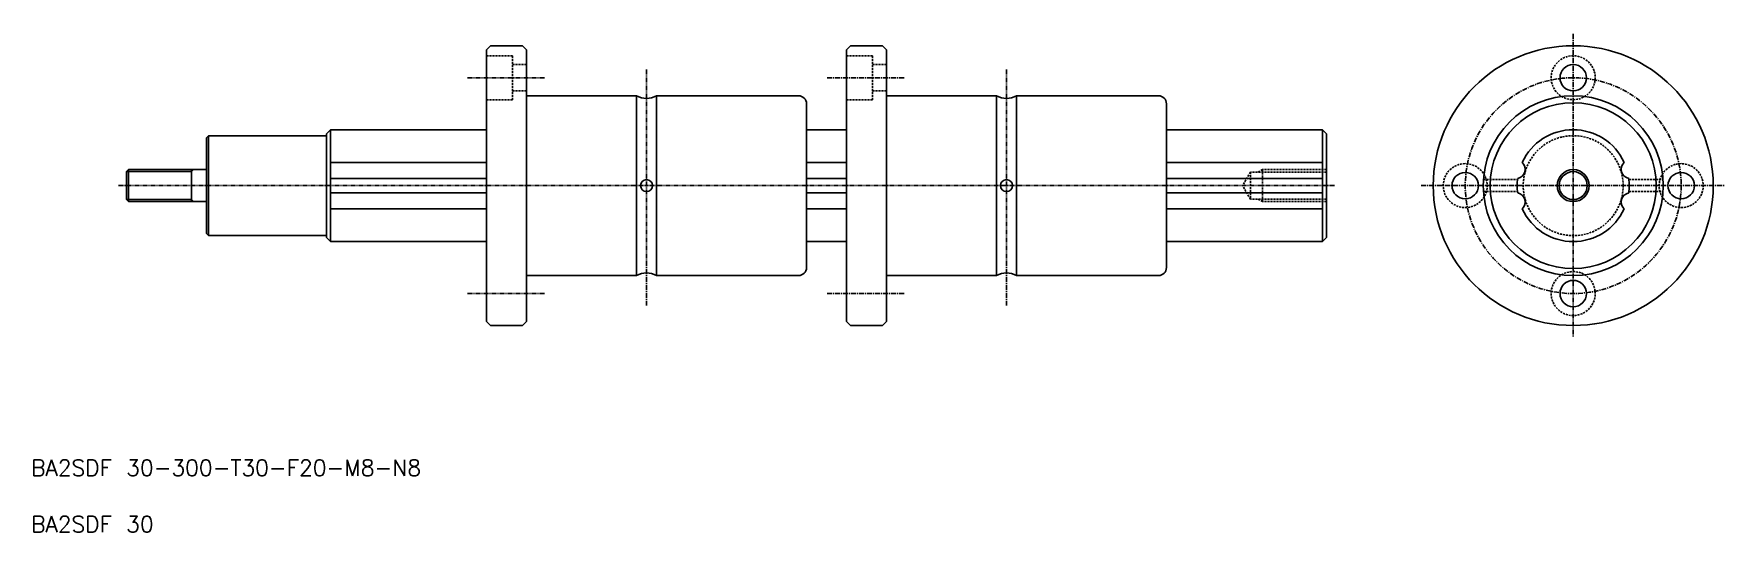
# Model space of a CAD drawing. Extents: x -217 to 206, y 1140 to 1265.
import ezdxf

# ---------------------------------------------------------------- set-up
doc = ezdxf.new("R2010")
doc.units = 0
doc.linetypes.add('CENTER', pattern=[2, 1.25, -0.25, 0.25, -0.25])
doc.linetypes.add('DASHED', pattern=[0.75, 0.5, -0.25])
doc.layers.get('0').update_dxf_attribs({"linetype": 'CONTINUOUS'})
doc.layers.add('CENTER', color=1, linetype='CENTER')
doc.styles.get("Standard").update_dxf_attribs({"font": 'txt.shx', "bigfont": 'bigfont.shx'})

msp = doc.modelspace()

# ---------------------------------------------------------------- linework, layer by layer
at = {"color": 7, "linetype": 'CONTINUOUS'}
for p, q in [((-103.83, 1260.81), (-102.83, 1261.81)), ((-103.83, 1260.81), (-103.83, 1192.81)), ((-102.83, 1261.81), (-94.83, 1261.81)), ((-93.83, 1260.81), (-94.83, 1261.81)), ((-93.83, 1260.81), (-93.83, 1192.81)), ((-13.83, 1260.81), (-12.83, 1261.81)), ((-13.83, 1260.81), (-13.83, 1192.81)), ((-12.83, 1261.81), (-4.83, 1261.81)), ((-3.83, 1260.81), (-4.83, 1261.81)), ((-3.83, 1260.81), (-3.83, 1192.81)), ((-93.83, 1249.31), (-66.33, 1249.31)), ((-66.33, 1249.31), (-66.33, 1204.31)), ((-61.33, 1249.31), (-25.83, 1249.31)), ((-61.33, 1249.31), (-61.33, 1204.31)), ((-3.83, 1249.31), (23.67, 1249.31)), ((23.67, 1249.31), (23.67, 1204.31)), ((28.67, 1249.31), (64.17, 1249.31)), ((28.67, 1249.31), (28.67, 1204.31)), ((-23.83, 1247.31), (-23.83, 1206.31)), ((66.17, 1247.31), (66.17, 1206.31)), ((-173.83, 1238.81), (-173.33, 1239.31)), ((-143.83, 1239.31), (-173.33, 1239.31)), ((-173.33, 1214.31), (-173.33, 1239.31)), ((-143.83, 1239.81), (-142.83, 1240.81)), ((-143.83, 1213.81), (-143.83, 1239.81)), ((-142.83, 1240.81), (-103.83, 1240.81)), ((-142.83, 1212.81), (-142.83, 1240.81)), ((-13.83, 1240.81), (-23.83, 1240.81)), ((105.17, 1240.81), (66.17, 1240.81)), ((106.17, 1239.81), (105.17, 1240.81)), ((105.17, 1212.81), (105.17, 1240.81)), ((106.17, 1213.81), (106.17, 1239.81)), ((-173.83, 1214.81), (-173.83, 1238.81)), ((-193.83, 1230.31), (-193.33, 1230.81)), ((-193.33, 1230.81), (-193.33, 1222.81)), ((-193.33, 1230.81), (-173.83, 1230.81)), ((-177.58, 1230.81), (-177.58, 1222.81)), ((-142.83, 1232.63), (-103.83, 1232.63)), ((-13.83, 1232.63), (-23.83, 1232.63)), ((105.17, 1232.63), (66.17, 1232.63)), ((-193.83, 1223.31), (-193.83, 1230.31)), ((-142.83, 1228.61), (-103.83, 1228.61)), ((-13.83, 1228.61), (-23.83, 1228.61)), ((105.17, 1228.61), (66.17, 1228.61)), ((-193.83, 1223.31), (-193.33, 1222.81)), ((-193.33, 1222.81), (-173.83, 1222.81)), ((-142.83, 1225), (-103.83, 1225)), ((-13.83, 1225), (-23.83, 1225)), ((105.17, 1225), (66.17, 1225)), ((-142.83, 1220.98), (-103.83, 1220.98)), ((-13.83, 1220.98), (-23.83, 1220.98)), ((105.17, 1220.98), (66.17, 1220.98)), ((-173.83, 1214.81), (-173.33, 1214.31)), ((-143.83, 1214.31), (-173.33, 1214.31)), ((-143.83, 1213.81), (-142.83, 1212.81)), ((106.17, 1213.81), (105.17, 1212.81)), ((-142.83, 1212.81), (-103.83, 1212.81)), ((-13.83, 1212.81), (-23.83, 1212.81)), ((105.17, 1212.81), (66.17, 1212.81)), ((-93.83, 1204.31), (-66.33, 1204.31)), ((-61.33, 1204.31), (-25.83, 1204.31)), ((-3.83, 1204.31), (23.67, 1204.31)), ((28.67, 1204.31), (64.17, 1204.31)), ((-103.83, 1192.81), (-102.83, 1191.81)), ((-94.83, 1191.81), (-93.83, 1192.81)), ((-13.83, 1192.81), (-12.83, 1191.81)), ((-4.83, 1191.81), (-3.83, 1192.81)), ((-102.83, 1191.81), (-94.83, 1191.81)), ((-12.83, 1191.81), (-4.83, 1191.81))]:
    msp.add_line(p, q, dxfattribs=at)
at = {"color": 3, "linetype": 'DASHED'}
for p, q in [((-103.83, 1259.31), (-97.33, 1259.31)), ((-97.33, 1259.31), (-97.33, 1248.31)), ((-97.33, 1257.11), (-93.83, 1257.11)), ((-13.83, 1259.31), (-7.33, 1259.31)), ((-7.33, 1259.31), (-7.33, 1248.31)), ((-7.33, 1257.11), (-3.83, 1257.11)), ((-103.83, 1248.31), (-97.33, 1248.31)), ((-97.33, 1250.51), (-93.83, 1250.51)), ((-13.83, 1248.31), (-7.33, 1248.31)), ((-7.33, 1250.51), (-3.83, 1250.51)), ((90.17, 1230.81), (89.09, 1230.18)), ((90.17, 1230.81), (90.17, 1222.81)), ((106.17, 1230.81), (90.17, 1230.81)), ((87.17, 1230.18), (85.22, 1226.81)), ((87.17, 1223.43), (85.22, 1226.81)), ((87.17, 1230.18), (87.17, 1223.43)), ((106.17, 1230.18), (87.17, 1230.18)), ((145.42, 1228.31), (153.95, 1228.31)), ((181.79, 1228.31), (190.32, 1228.31)), ((106.17, 1223.43), (87.17, 1223.43)), ((90.17, 1222.81), (89.09, 1223.43)), ((106.17, 1222.81), (90.17, 1222.81)), ((145.42, 1225.31), (153.95, 1225.31)), ((181.79, 1225.31), (190.32, 1225.31))]:
    msp.add_line(p, q, dxfattribs=at)
at = {"color": 3, "linetype": 'CONTINUOUS'}
for p, q in [((-177.58, 1230.31), (-177.08, 1230.81)), ((-193.83, 1230.31), (-177.58, 1230.31)), ((-193.83, 1223.31), (-177.58, 1223.31)), ((-177.58, 1223.31), (-177.08, 1222.81))]:
    msp.add_line(p, q, dxfattribs=at)
at = {"color": 7, "linetype": 'CONTINUOUS'}
for centre, radius in [((167.87, 1226.81), 35), ((167.87, 1253.81), 3.3), ((167.87, 1226.81), 22.5), ((167.87, 1226.81), 20.75), ((-63.83, 1226.81), 1.5), ((26.17, 1226.81), 1.5), ((167.87, 1226.81), 3.5)]:
    msp.add_circle(centre, radius, dxfattribs=at)
at = {"color": 3, "linetype": 'DASHED'}
for centre, radius in [((167.87, 1253.81), 5.5), ((167.87, 1226.81), 12.5)]:
    msp.add_circle(centre, radius, dxfattribs=at)
at = {"color": 3, "linetype": 'CONTINUOUS'}
msp.add_circle((167.87, 1226.81), 4, dxfattribs=at)
at = {"color": 7, "linetype": 'CONTINUOUS'}
for centre, radius, start, end in [((-63.83, 1253.64), 5, 239.9999, 299.9999), ((-25.83, 1247.31), 2, 0, 90), ((26.17, 1253.64), 5, 239.9999, 299.9999), ((64.17, 1247.31), 2, 0, 90), ((167.87, 1226.81), 14, 24.5939, 155.4061), ((153.21, 1230.81), 2.65, 348.1115, 43.4445), ((182.52, 1230.81), 2.65, 136.5555, 191.8885), ((140.87, 1226.81), 3.3, 89.99999567428931, 89.99996471106816), ((167.87, 1226.81), 14, 172.5938, 187.4061), ((153.32, 1231.18), 2.65, 284.5555, 339.8884), ((182.42, 1231.18), 2.65, 200.1116, 255.4446), ((167.87, 1226.81), 14, 352.5938, 7.4061), ((194.87, 1226.81), 3.3, 270, 269.9999), ((153.32, 1222.44), 2.65, 20.1116, 75.4446), ((153.21, 1222.8), 2.65, 316.5555, 11.8885), ((182.52, 1222.8), 2.65, 168.1115, 223.4445), ((182.42, 1222.44), 2.65, 104.5554, 159.8884), ((167.87, 1226.81), 14, 204.5939, 335.4061), ((-25.83, 1206.31), 2, 270, 0), ((64.17, 1206.31), 2, 270, 0), ((-63.83, 1199.98), 5, 60, 120), ((26.17, 1199.98), 5, 60, 120), ((167.87, 1199.81), 3.3, 180, 179.9999)]:
    msp.add_arc(centre, radius, start, end, dxfattribs=at)
at = {"color": 3, "linetype": 'DASHED'}
for centre, start, end in [((140.87, 1226.81), 89.99999567428931, 89.99996471106816), ((194.87, 1226.81), 270, 269.9999), ((167.87, 1199.81), 180, 179.9999)]:
    msp.add_arc(centre, 5.5, start, end, dxfattribs=at)
at = {"layer": 'CENTER', "color": 1, "linetype": 'CENTER'}
for p, q in [((167.87, 1264.81), (167.87, 1188.81)), ((-108.63, 1253.81), (-89.17, 1253.81)), ((-63.83, 1255.87), (-63.83, 1196.81)), ((-18.63, 1253.81), (0.83, 1253.81)), ((26.17, 1255.87), (26.17, 1196.81)), ((-195.83, 1226.81), (-63.83, 1226.81)), ((108.17, 1226.81), (-63.83, 1226.81)), ((129.87, 1226.81), (205.87, 1226.81)), ((-108.63, 1199.81), (-89.17, 1199.81)), ((-18.63, 1199.81), (0.83, 1199.81))]:
    msp.add_line(p, q, dxfattribs=at)
msp.add_circle((167.87, 1226.81), 27, dxfattribs=at)

# ---------------------------------------------------------------- texts
at = {"color": 7, "linetype": 'CONTINUOUS'}
for s, p in [('BA2SDF 30-300-T30-F20-M8-N8', (-217.71, 1154.2)), ('BA2SDF 30', (-217.71, 1140.09))]:
    msp.add_text(s, height=4, dxfattribs=at).set_placement(p)

doc.saveas('drawing.dxf')
